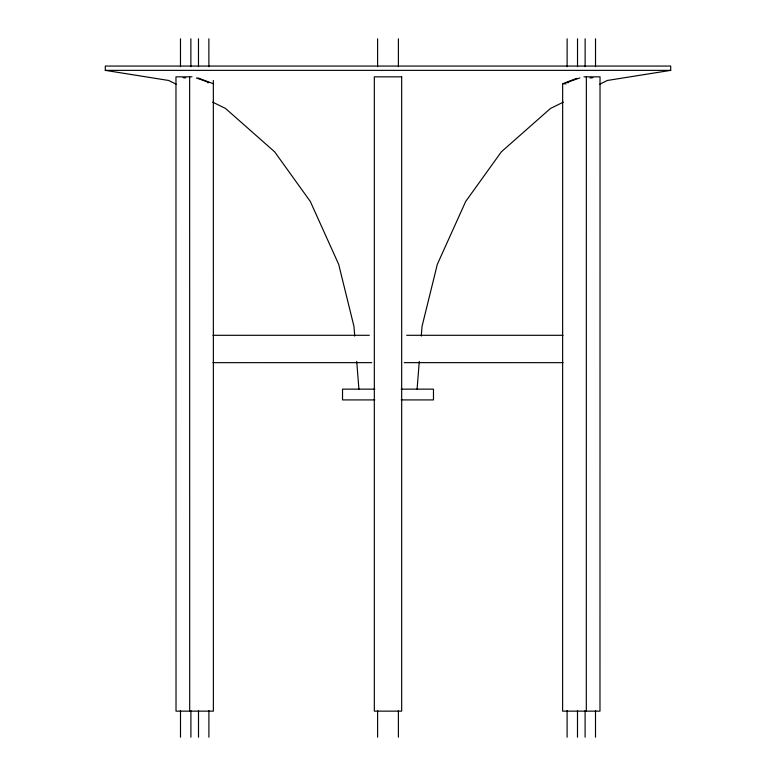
<?xml version="1.0" encoding="UTF-8"?>
<svg xmlns="http://www.w3.org/2000/svg" width="776" height="776" viewBox="0 0 776 776"><rect width="100%" height="100%" fill="white"/><g stroke="black" fill="none" stroke-linecap="round" stroke-linejoin="round"><path stroke-width="1.16" d="M562.658 84.089L562.619 711.146L599.984 711.146L600.032 76.834L583.979 76.834M567.101 737.2L567.101 710.525M567.12 66.688L567.13 38.8M577.49 737.2L577.499 710.525M577.519 66.688L577.519 38.8M585.104 737.2L585.104 710.525M585.123 66.688L585.133 38.8M586.307 711.146L586.355 76.834M595.502 737.2L595.502 710.525M595.522 66.688L595.522 38.8M417.081 389.145L419.273 361.412M421.271 336.086L422.028 326.444L437.305 264.393L465.687 201.469L501.354 151.834L550.456 108.475L563.337 102.131M599.848 84.167L607.365 80.462L670.697 70.364L670.697 66.057L105.303 66.057L105.303 70.364L168.635 80.462L176.152 84.167M563.822 83.236L576.83 78.337M568.653 81.984L567.12 82.605L568.42 82.644M569.167 81.781L570.195 81.373M570.7 81.17L572.242 80.588M572.766 80.394L579.876 77.93M589.993 78.017L591.263 77.61M591.7 77.939L592.903 77.561M207.58 82.644L208.88 82.605L207.696 82.12M105.303 70.364L670.697 70.364M192.021 76.834L175.968 76.834L176.016 711.146L213.381 711.146L213.342 80.462M212.983 335.31L369.357 335.29M406.643 335.29L563.017 335.31M212.983 362.664L371.772 362.644M404.228 362.644L563.017 362.664M374.837 389.145L342.526 389.145L342.526 399.912L374.837 399.912M401.163 389.145L433.474 389.145L433.474 399.912L401.163 399.912M566.082 83.856L562.658 83.73M184.717 77.61L185.736 77.93M183.097 77.561L184.3 77.939M197.977 77.939L213.342 83.73M196.396 78.017L202.943 80.277M203.535 80.5L205.32 81.189M205.912 81.412L207.105 81.887M212.663 102.131L225.544 108.475L274.646 151.834L310.313 201.469L338.695 264.393L353.972 326.444L354.729 336.086M356.727 361.412L358.919 389.145M398.398 38.8L398.389 66.688M398.389 710.525L398.398 737.2M377.602 38.8L377.602 66.688M377.602 710.525L377.611 737.2M208.87 38.8L208.88 66.688M208.899 710.525L208.899 737.2M198.481 38.8L198.481 66.688M198.501 710.525L198.511 737.2M190.867 38.8L190.877 66.688M190.896 710.525L190.896 737.2M189.645 76.834L189.693 711.146M180.478 38.8L180.478 66.688M180.498 710.525L180.498 737.2M401.677 76.834L374.323 76.834L374.323 711.146L401.677 711.146L401.677 76.834"/></g></svg>
